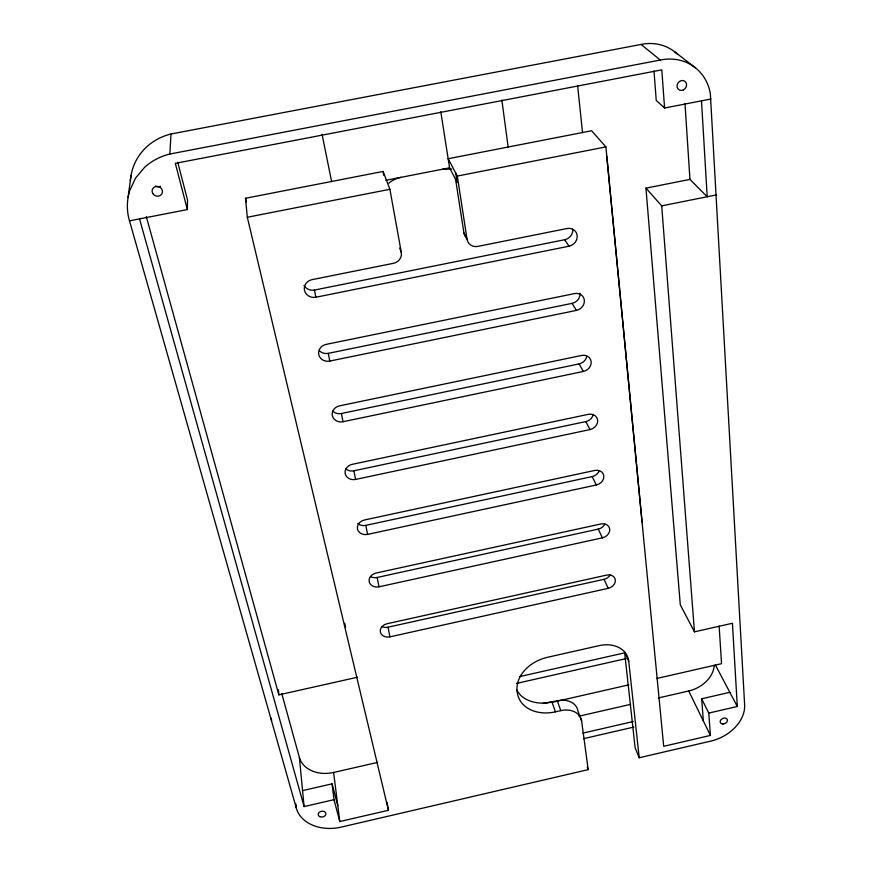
<?xml version="1.0" encoding="UTF-8"?>
<svg xmlns="http://www.w3.org/2000/svg" width="872" height="872" viewBox="0 0 872 872"><rect width="100%" height="100%" fill="white"/><g stroke="black" fill="none" stroke-linecap="round" stroke-linejoin="round"><path stroke-width="1.31" d="M129.514 220.845L187.36 209.563L187.524 199.939L177.746 162.214M542.58 703.486L557.295 700.816A19.173 14.595 -19.5 0 1 577.994 711.214L581.635 721.035L588.186 769.638L341.878 826.961A38.564 28.754 -10.8 0 1 296.251 807.886L128.74 218.142A59.852 55.732 17.6 0 1 129.688 190.706L135.52 178.117L144.556 167.37A59.852 55.732 17.6 0 1 169.855 154.039L170.988 134.005L641.084 44.439A48.134 43.033 -54.7 0 1 677.49 54.238M128.097 197.443L130.974 175.773M729.809 692.313L701.666 698.788L708.773 713.078L710.408 735.423L663.69 746.312L605.887 146.91L591.63 130.756L448.143 158.737L457.31 176.068L467.054 239.364A9.614 8.96 -31.5 0 0 477.747 246.416L566.985 228.519A9.57 8.676 -38.4 0 1 577.166 235.516A9.57 8.676 -38.4 0 1 569.002 246.209L315.86 297.243A9.657 8.993 -5.2 0 1 304.481 290.343A9.657 8.993 -5.2 0 1 312.023 279.65L393.523 263.3A9.636 9.08 -18.1 0 0 401.316 252.52L389.893 189.289L383.07 171.435L245.501 198.271L247.31 217.259L388.422 810.284L339.786 821.544L334.009 799.668L332.058 783.83L302.573 790.61M639.22 757.757L628.723 661.227L624.559 651.798L635.143 747.86L639.22 757.757L710.222 741.233A37.474 27.697 -24.4 0 0 744.601 704.314L710.331 93.544A50.14 44.494 -53 0 0 660.268 60.037L641.084 44.439M658.414 697.96L688.717 690.984A28.525 21.604 -24.6 0 0 714.277 665.227M582.801 733.156L633.214 721.526M583.542 738.682L633.824 727.074M139.542 218.894L304.099 806.578L334.009 799.668M708.773 713.078L737.309 706.494L732.426 623.262L694.461 631.84L680.302 604.852L645.956 188.156L689.959 179.403L707.203 196.756L701.491 100.847M552.39 702.298L628.886 684.836M656.572 678.514L721.558 663.679L719.128 626.096M628.723 661.227A27.653 21.353 -21.7 0 0 599.38 645.596L547.409 657.314A35.381 27.348 -19.6 0 0 519.461 678.002C515.08 686.962 516.409 698.276 523.843 705.219A35.381 27.348 -19.6 0 0 555.399 711.835L560.772 710.615A19.358 14.65 -19.5 0 1 581.635 721.035M578.975 716.195L630.663 704.336M281.776 693.611L299.401 757.539A29.321 22.378 -10.4 0 0 333.605 772.461L377.587 762.401M516.616 683.397L626.085 658.589M519.559 676.628L625.431 652.67M146.311 216.627L278.844 694.864L357.585 677.206M381.892 626.565A8.251 6.671 -12.8 0 0 387.986 627.208L604.067 579.302A8.121 6.529 -23.7 0 0 610.465 574.517M389.948 636.854L608.176 588.338A8.208 6.562 -23.6 0 0 615.338 579.956A8.208 6.562 -23.6 0 0 606.661 575.095L387.081 623.731A8.328 6.714 -12.9 0 0 380.377 632.102A8.328 6.714 -12.9 0 0 389.948 636.854L387.986 627.208M370.894 576.741A8.437 6.987 -12.3 0 0 377.14 577.46L598.247 529.108A8.317 6.823 -24.7 0 0 604.797 524.17M379.026 586.812L602.389 537.839A8.404 6.856 -24.7 0 0 609.713 529.14A8.404 6.856 -24.7 0 0 600.808 523.985L376.028 573.067A8.524 7.031 -12.4 0 0 369.194 581.766A8.524 7.031 -12.4 0 0 379.026 586.812L377.14 577.46M367.592 534.394L596.339 484.974A8.6 7.183 -26 0 0 603.816 475.927A8.6 7.183 -26 0 0 594.682 470.455L364.452 519.995A8.731 7.368 -11.8 0 0 357.487 529.032A8.731 7.368 -11.8 0 0 367.592 534.394L365.782 525.38A8.633 7.325 -11.7 0 1 357.705 523.385M365.782 525.38L592.164 476.592A8.513 7.139 -26.1 0 0 598.857 471.48M355.602 479.426L589.995 429.58A8.818 7.521 -27.8 0 0 597.636 420.162A8.818 7.521 -27.8 0 0 588.251 414.353L352.31 464.318A8.938 7.728 -11 0 0 345.203 473.725A8.938 7.728 -11 0 0 355.602 479.426L353.879 470.793A8.84 7.674 -10.9 0 1 345.585 468.646M353.879 470.793L585.788 421.59A8.72 7.466 -27.9 0 0 593.265 414.287M343.023 421.721L583.346 371.45A9.047 7.892 -30.2 0 0 591.151 361.64A9.047 7.892 -30.2 0 0 581.515 355.471L339.557 405.851A9.167 8.121 -9.9 0 0 332.308 415.661A9.167 8.121 -9.9 0 0 343.023 421.721L341.388 413.513A9.069 8.055 -9.7 0 1 332.864 411.192M341.388 413.513L579.106 363.907A8.949 7.826 -30.4 0 0 586.747 356.321M319.501 350.838A9.298 8.469 -7.9 0 0 328.275 353.345L572.087 303.358A9.2 8.208 -33.8 0 0 579.967 293.254M329.79 361.073L576.359 310.41A9.298 8.273 -33.6 0 0 584.338 300.175A9.298 8.273 -33.6 0 0 574.43 293.602L326.15 344.375A9.407 8.546 -8.2 0 0 318.749 354.61A9.407 8.546 -8.2 0 0 329.79 361.073L328.275 353.345M304.045 285.438A9.548 8.916 -4.8 0 0 314.465 290.06L564.718 239.713A9.461 8.6 -38.8 0 0 572.773 229.162M645.956 188.156L661.706 205.868L716.272 194.936M385.98 180.275L449.571 167.838L457.168 182.412L455.729 173.092M247.31 217.259L389.893 189.289M457.31 176.068L605.887 146.91M606.792 156.295L642.064 522.077M654 70.915L656.235 100.433L664.584 108.019L710.942 99.005M169.855 154.039L660.268 60.037M442.649 169.19L451.674 169.059M674.863 51.949L695.344 67.754M516.606 690.144L520.704 695.387A35.044 27.206 -19.6 0 0 551.987 702.025L555.399 711.835M564.718 239.713L569.002 246.209M572.087 303.358L576.359 310.41M579.106 363.907L583.346 371.45M715.52 665.249L737.309 706.494M585.788 421.59L589.995 429.58M592.164 476.592L596.339 484.974M688.717 690.984L710.408 735.423M455.62 179.425L463.893 232.857L467.054 239.364M598.247 529.108L602.389 537.839M604.067 579.302L608.176 588.338M587.281 767.131L588.186 769.638M399.714 248.051L401.316 252.52M557.295 700.816L560.772 710.615M332.058 783.83L337.769 805.575M187.36 209.563L175.327 163.347L661.804 69.858L664.584 108.019M245.501 198.271L246.449 202.239M344.691 623.262L345.639 627.23M322.041 134.244L331.6 181.474M314.465 290.06L315.86 297.243M383.07 171.435L383.778 175.327M387.07 802.36L388.422 810.284M440.796 111.779L449.723 168.797M501.869 100.04L508.136 147.041M333.605 772.461L339.786 821.544M577.602 85.489L582.518 132.533M299.401 757.539L304.099 806.578M295.891 803.831L296.251 807.886M278.419 689.665L278.844 694.864M701.666 698.788L703.355 720.97M661.706 205.868L694.461 631.84M271.345 718.19L271.541 720.904M684.989 103.779L689.959 179.403M130.375 181.093A57.454 53.737 20.5 0 1 170.988 134.005M388.814 183.175A25.833 24.743 -25.1 0 1 400.989 177.343M465.812 237.031A9.505 8.884 -31.8 0 1 463.893 232.857M160.535 186.281A5.167 4.796 22.9 0 1 155.423 185.976M683.343 89.947A5.156 4.545 -54.7 0 0 684.945 81.369A5.156 4.545 -54.7 0 0 677.13 85.085A5.156 4.545 -54.7 0 0 683.343 89.947M723.03 724A3.793 2.78 -24.7 0 0 727.248 719.476A3.793 2.78 -24.7 0 0 721.1 719.585A3.793 2.78 -24.7 0 0 723.03 724M152.753 193.508A5.265 4.872 21.8 0 0 161.778 194.042A5.265 4.872 21.8 0 0 157.341 186.401A5.265 4.872 21.8 0 0 152.753 193.508M319.893 816.704A3.902 2.889 -10.4 0 0 325.921 813.979A3.902 2.889 -10.4 0 0 320.34 811.636A3.902 2.889 -10.4 0 0 319.893 816.704"/></g></svg>
